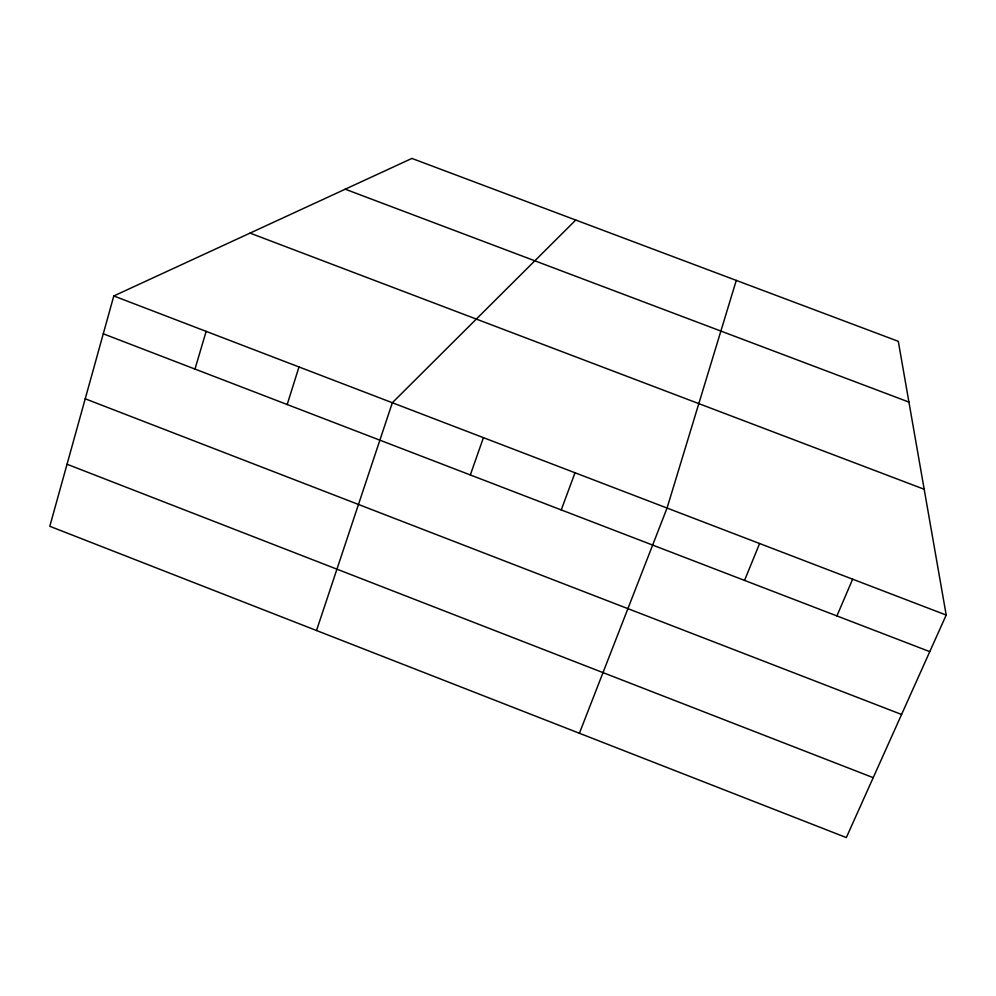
<?xml version="1.0" encoding="UTF-8"?>
<svg xmlns="http://www.w3.org/2000/svg" width="996" height="996" viewBox="0 0 996 996"><rect width="100%" height="100%" fill="white"/><g stroke="black" fill="none" stroke-linecap="round" stroke-linejoin="round"><path stroke-width="1.49" d="M113.793 295.961L49.8 526.286L846.326 837.574L946.2 615.055L898.292 341.329L411.908 158.426L113.793 295.961L946.2 615.055M194.979 369.068L206.147 331.357M736.281 280.399L667.059 508.047L579.398 733.255M287.184 404.525L298.987 366.951M316.516 630.518L392.337 402.733L575.75 220.041M470.324 474.955L483.434 437.655M561.246 509.927L575.003 472.751M744.535 580.407L759.612 543.53M836.914 615.926L852.651 579.186M345.214 189.19L908.925 402.085M250.046 233.101L924.188 489.26M103.285 333.809L929.778 651.645M85.22 398.798L901.579 714.468M67.043 464.236L873.218 777.664"/></g></svg>
